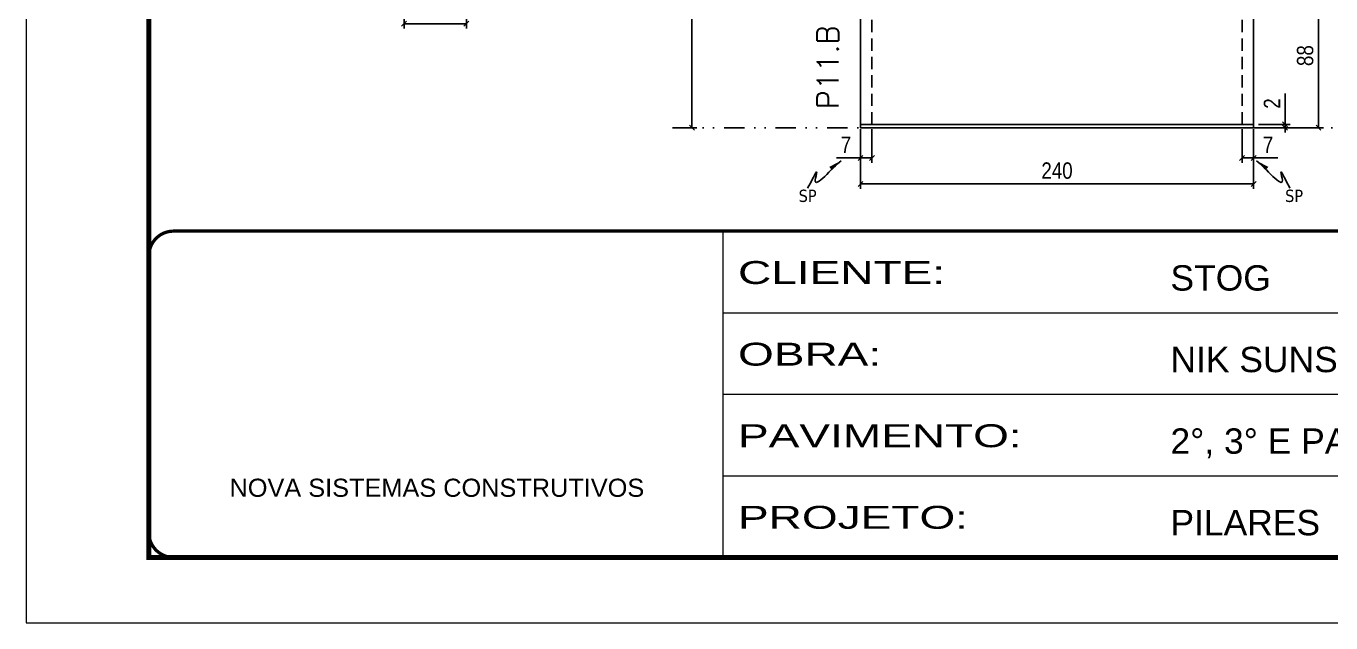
# Model space of a CAD drawing. Extents: x 808 to 7089, y -98 to 17032.
# Drawn here: x 5563 to 6360, y 2200 to 2564 of the extents above; entities that cross this region are included whole.
import ezdxf

# ---------------------------------------------------------------- set-up
doc = ezdxf.new("R2010")
doc.units = 0
for name, pattern in [('CONTINUO', [0]), ('DASHED', [0.75, 0.5, -0.25]), ('DIVIDE2', [0.625, 0.25, -0.125, 0, -0.125, 0, -0.125]), ('HIDDEN', [0.375, 0.25, -0.125])]:
    doc.linetypes.add(name, pattern=pattern)
for name, color, linetype in [('COTA', 241, 'Continuous'), ('Nível', 160, 'Continuous'), ('Painéis', 200, 'Continuous'), ('Sarrafo de Pressão', 42, 'HIDDEN'), ('texto', 7, 'Continuous')]:
    doc.layers.add(name, color=color, linetype=linetype)
for name, color, linetype, lineweight in [('Folhas', 255, 'Continuous', 9), ('SARRAFO DE PRESSAO', 251, 'DASHED', 9), ('Texto Seção', 7, 'Continuous', 15)]:
    doc.layers.add(name, color=color, linetype=linetype, lineweight=lineweight)
doc.styles.add('ARIAL', font='arial.ttf')
doc.styles.add('COTA TECNICA', font='techl___.ttf', dxfattribs={"height": 10})
doc.styles.add('COTA TECNICA 2X', font='techl___.ttf', dxfattribs={"height": 10})
doc.styles.add('COTA TECNICA-50', font='techl___.ttf', dxfattribs={"height": 10})
doc.styles.add('REGUA-120', font='ROMANS.shx', dxfattribs={"height": 15})
doc.styles.get("Standard").update_dxf_attribs({"font": 'arial.ttf'})
doc.styles.add('Tecnologia', font='')
doc.styles.get('Tecnologia').set_extended_font_data('Forgotten Futurist')
doc.dimstyles.new('COTA PAINEL-50', dxfattribs={"dimtxt": 10, "dimasz": 3, "dimexe": 3, "dimexo": 3, "dimgap": 3, "dimtad": 1, "dimdec": 1, "dimzin": 12, "dimdsep": 46, "dimtxsty": 'COTA TECNICA-50', "dimblk1": 'OBLIQUE', "dimblk2": 'OBLIQUE', "dimsah": 1, "dimcen": 0.9, "dimclrd": 4, "dimclre": 4, "dimclrt": 240, "dimadec": 1, "dimazin": 3, "dimtfac": 1, "dimtdec": 1, "dimtmove": 0, "dimatfit": 3, "dimfxl": 1, "dimtolj": 1, "dimtzin": 12, "dimarcsym": 0})
doc.dimstyles.new('PAINEL', dxfattribs={"dimtxt": 10, "dimasz": 3, "dimexe": 3, "dimexo": 3, "dimgap": 3, "dimtad": 1, "dimdec": 1, "dimzin": 12, "dimdsep": 46, "dimtxsty": 'COTA TECNICA', "dimblk1": 'OBLIQUE', "dimblk2": 'OBLIQUE', "dimsah": 1, "dimcen": 0.9, "dimclrd": 4, "dimclre": 4, "dimclrt": 240, "dimadec": 1, "dimazin": 3, "dimtfac": 1, "dimtdec": 1, "dimtmove": 0, "dimatfit": 3, "dimfxl": 1, "dimtolj": 1, "dimtzin": 12, "dimarcsym": 0})
doc.dimstyles.new('SECAO PILAR', dxfattribs={"dimtxt": 10, "dimasz": 3, "dimexe": 3, "dimexo": 3, "dimgap": 3, "dimtad": 1, "dimdec": 1, "dimlfac": 0.5, "dimzin": 12, "dimdsep": 46, "dimtxsty": 'COTA TECNICA 2X', "dimblk1": 'OBLIQUE', "dimblk2": 'OBLIQUE', "dimsah": 1, "dimcen": 0.9, "dimclrd": 256, "dimclre": 256, "dimclrt": 256, "dimadec": 1, "dimazin": 3, "dimtfac": 1, "dimtdec": 1, "dimtmove": 0, "dimatfit": 3, "dimfxl": 1, "dimtolj": 1, "dimtzin": 12, "dimarcsym": 0})
doc.dimstyles.get("Standard").update_dxf_attribs({"dimtxt": 0.18, "dimasz": 0.18, "dimexe": 0.18, "dimexo": 0.0625, "dimgap": 0.09, "dimtad": 0, "dimtih": 1, "dimtoh": 1, "dimdec": 4, "dimzin": 0, "dimdsep": 46, "dimtxsty": 'Standard', "dimcen": 0.09, "dimadec": 0, "dimazin": 0, "dimtfac": 1, "dimtdec": 4, "dimtofl": 0, "dimtmove": 0, "dimatfit": 3, "dimfxl": 1, "dimtolj": 1, "dimtzin": 0, "dimarcsym": 0})

# ---------------------------------------------------------------- blocks, each defined once
blk = doc.blocks.new('9999999999')
at = {"color": 30, "linetype": 'CONTINUO'}
for p, q in [((98564.56, 34230.21), (98564.56, 34429.45)), ((98564.56, 34379.64), (99583.98, 34379.64)), ((98564.56, 34329.83), (99487.98, 34329.83)), ((98564.56, 34280.02), (99487.98, 34280.02))]:
    blk.add_line(p, q, dxfattribs=at)
at = {"color": 30, "linetype": 'CONTINUO', "const_width": 2}
blk.add_lwpolyline([(99583.98, 34230.21), (99583.98, 34414.45, 0.414214), (99568.98, 34429.45), (98228.98, 34429.45, 0.414214), (98213.98, 34414.45), (98213.98, 34245.21, 0.414214), (98228.98, 34230.21), (99583.98, 34230.21)], format="xyb", dxfattribs=at)
at = {"layer": 'Folhas'}
blk.add_lwpolyline([(98138.98, 34190.21), (99623.98, 34190.21), (99623.98, 35240.21), (98138.98, 35240.21)], close=True, dxfattribs=at)
at = {"layer": 'Folhas', "color": 30, "const_width": 3}
blk.add_lwpolyline([(98213.98, 34230.21), (99583.98, 34230.21), (99583.98, 35200.21), (98213.98, 35200.21)], close=True, dxfattribs=at)
at = {"color": 7, "linetype": 'Continuous', "ltscale": 5, "style": 'ARIAL'}
for s, height, p in [('STOG', 15.483, (98837.68, 34393.13)), ('NIK SUNSET', 15.483, (98837.68, 34343.32)), ('2°, 3° E PAVIMENTO TIPO', 15.4829, (98837.68, 34293.51)), ('NOVA SISTEMAS CONSTRUTIVOS', 11.0592, (98263.19, 34267.21)), ('PILARES', 15.483, (98837.68, 34243.7))]:
    blk.add_text(s, height=height, dxfattribs=at).set_placement(p)
at = {"layer": 'Folhas', "color": 7, "style": 'Tecnologia', "width": 1.5}
for s, p in [('CLIENTE:', (98573.65, 34397.17)), ('OBRA:', (98573.65, 34347.31)), ('PAVIMENTO:', (98573.65, 34297.5)), ('PROJETO:', (98573.65, 34247.69))]:
    blk.add_text(s, height=14, dxfattribs=at).set_placement(p)
blk = doc.blocks.new('_Oblique')
at = {"color": 0, "linetype": 'ByBlock', "lineweight": -2}
blk.add_line((-0.5, -0.5), (0.5, 0.5), dxfattribs=at)
blk = doc.blocks.new('*D1577')
at = {"layer": 'COTA', "lineweight": -2, "transparency": 16777216}
for p, q in [((5793.97, 2616.33), (5793.97, 2562.47)), ((5831.97, 2616.33), (5831.97, 2562.47)), ((5793.97, 2565.47), (5831.97, 2565.47))]:
    blk.add_line(p, q, dxfattribs=at)
at = {"layer": 'Defpoints', "color": 0, "transparency": 16777216}
for p in [(5793.97, 2619.33), (5831.97, 2619.33), (5831.97, 2565.47)]:
    blk.add_point(p, dxfattribs=at)
at = {"layer": 'COTA', "lineweight": -2, "transparency": 16777216, "xscale": 3, "yscale": 3, "zscale": 3, "rotation": 180}
blk.add_blockref('_Oblique', (5793.97, 2565.47), dxfattribs=at)
at = {"layer": 'COTA', "lineweight": -2, "transparency": 16777216, "xscale": 3, "yscale": 3, "zscale": 3}
blk.add_blockref('_Oblique', (5831.97, 2565.47), dxfattribs=at)
at = {"layer": 'COTA', "transparency": 16777216, "insert": (5812.97, 2573.56), "char_height": 10, "attachment_point": 5, "style": 'COTA TECNICA 2X'}
blk.add_mtext('\\A1;19', dxfattribs=at)
blk = doc.blocks.new('*D114')
at = {"layer": 'COTA', "color": 4, "lineweight": -2, "transparency": 16777216}
for p, q in [((6072.6, 2500.99), (6072.6, 2464.63)), ((6312.6, 2500.99), (6312.6, 2464.63)), ((6072.6, 2467.63), (6312.6, 2467.63))]:
    blk.add_line(p, q, dxfattribs=at)
at = {"layer": 'Defpoints', "color": 0, "transparency": 16777216}
for p in [(6072.6, 2503.99), (6312.6, 2503.99), (6312.6, 2467.63)]:
    blk.add_point(p, dxfattribs=at)
at = {"layer": 'COTA', "color": 4, "lineweight": -2, "transparency": 16777216, "xscale": 3, "yscale": 3, "zscale": 3, "rotation": 180}
blk.add_blockref('_Oblique', (6072.6, 2467.63), dxfattribs=at)
at = {"layer": 'COTA', "color": 4, "lineweight": -2, "transparency": 16777216, "xscale": 3, "yscale": 3, "zscale": 3}
blk.add_blockref('_Oblique', (6312.6, 2467.63), dxfattribs=at)
at = {"layer": 'COTA', "color": 240, "transparency": 16777216, "insert": (6192.6, 2475.73), "char_height": 10, "attachment_point": 5, "style": 'COTA TECNICA'}
blk.add_mtext('\\A1;240', dxfattribs=at)
blk = doc.blocks.new('*D115')
at = {"layer": 'COTA', "color": 4, "lineweight": -2, "transparency": 16777216}
for p, q in [((6072.6, 2498.99), (6072.6, 2480.48)), ((6079.6, 2500.99), (6079.6, 2480.48)), ((6072.6, 2483.48), (6057.87, 2483.48)), ((6079.6, 2483.48), (6072.6, 2483.48))]:
    blk.add_line(p, q, dxfattribs=at)
at = {"layer": 'Defpoints', "color": 0, "transparency": 16777216}
for p in [(6072.6, 2501.99), (6079.6, 2503.99), (6072.6, 2483.48)]:
    blk.add_point(p, dxfattribs=at)
at = {"layer": 'COTA', "color": 4, "lineweight": -2, "transparency": 16777216, "xscale": 3, "yscale": 3, "zscale": 3, "rotation": 180}
blk.add_blockref('_Oblique', (6072.6, 2483.48), dxfattribs=at)
at = {"layer": 'COTA', "color": 4, "lineweight": -2, "transparency": 16777216, "xscale": 3, "yscale": 3, "zscale": 3}
blk.add_blockref('_Oblique', (6079.6, 2483.48), dxfattribs=at)
at = {"layer": 'COTA', "color": 240, "transparency": 16777216, "insert": (6063.73, 2491.55), "char_height": 10, "attachment_point": 5, "style": 'COTA TECNICA-50'}
blk.add_mtext('\\A1;7', dxfattribs=at)
blk = doc.blocks.new('*D116')
at = {"layer": 'COTA', "color": 4, "lineweight": -2, "transparency": 16777216}
for p, q in [((6305.6, 2500.99), (6305.6, 2480.48)), ((6312.6, 2498.99), (6312.6, 2480.48)), ((6305.6, 2483.48), (6312.6, 2483.48)), ((6312.6, 2483.48), (6327.33, 2483.48))]:
    blk.add_line(p, q, dxfattribs=at)
at = {"layer": 'Defpoints', "color": 0, "transparency": 16777216}
for p in [(6305.6, 2503.99), (6312.6, 2501.99), (6312.6, 2483.48)]:
    blk.add_point(p, dxfattribs=at)
at = {"layer": 'COTA', "color": 4, "lineweight": -2, "transparency": 16777216, "xscale": 3, "yscale": 3, "zscale": 3, "rotation": 180}
blk.add_blockref('_Oblique', (6305.6, 2483.48), dxfattribs=at)
at = {"layer": 'COTA', "color": 4, "lineweight": -2, "transparency": 16777216, "xscale": 3, "yscale": 3, "zscale": 3}
blk.add_blockref('_Oblique', (6312.6, 2483.48), dxfattribs=at)
at = {"layer": 'COTA', "color": 240, "transparency": 16777216, "insert": (6321.46, 2491.55), "char_height": 10, "attachment_point": 5, "style": 'COTA TECNICA-50'}
blk.add_mtext('\\A1;7', dxfattribs=at)
blk = doc.blocks.new('*D117')
at = {"layer": 'COTA', "color": 4, "linetype": 'ByBlock', "lineweight": -2, "transparency": 16777216}
for p, q in [((6315.6, 2589.99), (6355.24, 2589.99)), ((6352.24, 2501.99), (6352.24, 2589.99)), ((6315.6, 2501.99), (6355.24, 2501.99))]:
    blk.add_line(p, q, dxfattribs=at)
at = {"layer": 'Defpoints', "color": 0, "linetype": 'ByBlock', "transparency": 16777216}
for p in [(6312.6, 2589.99), (6352.24, 2589.99), (6312.6, 2501.99)]:
    blk.add_point(p, dxfattribs=at)
at = {"layer": 'COTA', "color": 4, "linetype": 'ByBlock', "lineweight": -2, "transparency": 16777216, "xscale": 3, "yscale": 3, "zscale": 3}
for p, rotation in [((6352.24, 2589.99), 90), ((6352.24, 2501.99), 270)]:
    blk.add_blockref('_Oblique', p, dxfattribs=dict(at, rotation=rotation))
at = {"layer": 'COTA', "color": 240, "linetype": 'ByBlock', "transparency": 16777216, "insert": (6344.14, 2545.99), "char_height": 10, "attachment_point": 5, "rotation": 90, "style": 'COTA TECNICA'}
blk.add_mtext('\\A1;88', dxfattribs=at)
blk = doc.blocks.new('*D118')
at = {"layer": 'COTA', "color": 4, "lineweight": -2, "transparency": 16777216}
for p, q in [((6331.86, 2503.99), (6331.86, 2522.79)), ((6315.6, 2503.99), (6334.86, 2503.99)), ((6315.6, 2501.99), (6334.86, 2501.99)), ((6331.86, 2501.99), (6331.86, 2503.99)), ((6331.86, 2501.99), (6331.86, 2498.99))]:
    blk.add_line(p, q, dxfattribs=at)
at = {"layer": 'Defpoints', "color": 0, "transparency": 16777216}
for p in [(6312.6, 2503.99), (6312.6, 2501.99), (6331.86, 2501.99)]:
    blk.add_point(p, dxfattribs=at)
at = {"layer": 'COTA', "color": 4, "lineweight": -2, "transparency": 16777216, "xscale": 3, "yscale": 3, "zscale": 3}
for p, rotation in [((6331.86, 2503.99), 270), ((6331.86, 2501.99), 90)]:
    blk.add_blockref('_Oblique', p, dxfattribs=dict(at, rotation=rotation))
at = {"layer": 'COTA', "color": 240, "transparency": 16777216, "insert": (6323.86, 2516.74), "char_height": 10, "attachment_point": 5, "rotation": 90, "style": 'COTA TECNICA-50'}
blk.add_mtext('\\A1;2', dxfattribs=at)
blk = doc.blocks.new('*D119')
at = {"layer": 'COTA', "color": 4, "linetype": 'ByBlock', "lineweight": -2, "transparency": 16777216}
for p, q in [((6315.6, 2589.99), (6355.24, 2589.99)), ((6352.24, 2501.99), (6352.24, 2589.99)), ((6315.6, 2501.99), (6355.24, 2501.99))]:
    blk.add_line(p, q, dxfattribs=at)
at = {"layer": 'Defpoints', "color": 0, "linetype": 'ByBlock', "transparency": 16777216}
for p in [(6312.6, 2589.99), (6352.24, 2589.99), (6312.6, 2501.99)]:
    blk.add_point(p, dxfattribs=at)
at = {"layer": 'COTA', "color": 4, "linetype": 'ByBlock', "lineweight": -2, "transparency": 16777216, "xscale": 3, "yscale": 3, "zscale": 3}
for p, rotation in [((6352.24, 2589.99), 90), ((6352.24, 2501.99), 270)]:
    blk.add_blockref('_Oblique', p, dxfattribs=dict(at, rotation=rotation))
at = {"layer": 'COTA', "color": 240, "linetype": 'ByBlock', "transparency": 16777216, "insert": (6344.14, 2545.99), "char_height": 10, "attachment_point": 5, "rotation": 90, "style": 'COTA TECNICA'}
blk.add_mtext('\\A1;88', dxfattribs=at)
blk = doc.blocks.new('*D1585')
at = {"layer": 'COTA', "color": 4, "lineweight": -2, "transparency": 16777216}
for p, q in [((5960.84, 2653.99), (5972.69, 2653.99)), ((5969.69, 2653.99), (5969.69, 2501.99)), ((5960.84, 2501.99), (5972.69, 2501.99))]:
    blk.add_line(p, q, dxfattribs=at)
at = {"layer": 'Defpoints', "color": 0, "transparency": 16777216}
for p in [(5957.84, 2653.99), (5957.84, 2501.99), (5969.69, 2501.99)]:
    blk.add_point(p, dxfattribs=at)
at = {"layer": 'COTA', "color": 4, "lineweight": -2, "transparency": 16777216, "xscale": 3, "yscale": 3, "zscale": 3}
for p, rotation in [((5969.69, 2653.99), 90), ((5969.69, 2501.99), 270)]:
    blk.add_blockref('_Oblique', p, dxfattribs=dict(at, rotation=rotation))
at = {"layer": 'COTA', "color": 240, "transparency": 16777216, "insert": (5961.58, 2577.99), "char_height": 10, "attachment_point": 5, "rotation": 90, "style": 'COTA TECNICA'}
blk.add_mtext('\\A1;152', dxfattribs=at)

msp = doc.modelspace()

# ---------------------------------------------------------------- linework, layer by layer
at = {"layer": 'Nível', "color": 4, "linetype": 'DIVIDE2', "ltscale": 50}
msp.add_line((5957.84, 2501.99), (7008.17, 2501.99), dxfattribs=at)
at = {"layer": 'Painéis'}
for points in [[(6312.6, 2589.99), (6072.6, 2589.99), (6072.6, 2503.99), (6312.6, 2503.99)], [(6312.6, 2501.99), (6072.6, 2501.99), (6072.6, 2503.99), (6312.6, 2503.99)]]:
    msp.add_lwpolyline(points, close=True, dxfattribs=at)
at = {"layer": 'Sarrafo de Pressão', "ltscale": 30}
for p, q in [((6079.6, 2503.99), (6079.6, 2589.99)), ((6305.6, 2503.99), (6305.6, 2589.99))]:
    msp.add_line(p, q, dxfattribs=at)

# ---------------------------------------------------------------- block references
at = {"layer": 'SARRAFO DE PRESSAO', "color": 6, "linetype": 'ByBlock'}
msp.add_blockref('9999999999', (-92575.81, -31990.63), dxfattribs=at)

# ---------------------------------------------------------------- texts
at = {"layer": 'texto', "color": 0, "char_height": 7.5, "attachment_point": 5}
for insert in [(6040.35, 2460.31), (6337.37, 2460.31)]:
    msp.add_mtext('{\\fTahoma|b0|i0|c0|p34;\\C4;SP}', dxfattribs=dict(at, insert=insert))
at = {"layer": 'Texto Seção', "insert": (6059.13, 2513.24), "char_height": 13, "width": 285.3299, "attachment_point": 7, "rotation": 90, "style": 'REGUA-120'}
msp.add_mtext('P11.B', dxfattribs=at)

# ---------------------------------------------------------------- dimensions: what is measured, and where the dimension line sits
at = {"layer": 'COTA'}
for base, p1, p2, angle, dimstyle, picture, middle in [((5969.69, 2501.99), (5957.84, 2653.99), (5957.84, 2501.99), 90, 'PAINEL', '*D1585', (5961.58, 2577.99)), ((6072.6, 2483.48), (6079.6, 2503.99), (6072.6, 2501.99), 180, 'COTA PAINEL-50', '*D115', (6063.73, 2491.55))]:
    dim = msp.add_linear_dim(base=base, p1=p1, p2=p2, angle=angle, dimstyle=dimstyle, dxfattribs=at)
    dim.commit()
    dim.dimension.update_dxf_attribs({"geometry": picture, "text_midpoint": middle})
for base, p1, p2, dimstyle, picture, middle in [((5831.97, 2565.47), (5793.97, 2619.33), (5831.97, 2619.33), 'SECAO PILAR', '*D1577', (5812.97, 2573.56)), ((6312.6, 2483.48), (6305.6, 2503.99), (6312.6, 2501.99), 'COTA PAINEL-50', '*D116', (6321.46, 2491.55))]:
    dim = msp.add_linear_dim(base=base, p1=p1, p2=p2, dimstyle=dimstyle, dxfattribs=at)
    dim.commit()
    dim.dimension.update_dxf_attribs({"geometry": picture, "text_midpoint": middle})
at = {"layer": 'COTA', "linetype": 'ByBlock'}
for picture in ['*D117', '*D119']:
    dim = msp.add_aligned_dim(p1=(6312.6, 2501.99), p2=(6312.6, 2589.99), distance=-39.64, dimstyle='PAINEL', dxfattribs=at)
    dim.commit()
    dim.dimension.update_dxf_attribs({"geometry": picture, "text_midpoint": (6344.14, 2545.99)})
at = {"layer": 'COTA'}
dim = msp.add_linear_dim(base=(6331.86, 2501.99), p1=(6312.6, 2503.99), p2=(6312.6, 2501.99), angle=90, dimstyle='COTA PAINEL-50', dxfattribs=at)
dim.commit()
dim.dimension.update_dxf_attribs({"geometry": '*D118', "text_midpoint": (6331.86, 2516.74), "dimtype": 160})
dim = msp.add_linear_dim(base=(6312.6, 2467.63), p1=(6072.6, 2503.99), p2=(6312.6, 2503.99), dimstyle='PAINEL', override={"dimarcsym": 2}, dxfattribs=at)
dim.commit()
dim.dimension.update_dxf_attribs({"geometry": '*D114', "text_midpoint": (6192.6, 2475.73)})

# ---------------------------------------------------------------- leaders
at = {"layer": 'COTA', "path_type": 1}
for points in [[(6060.77, 2481.81), (6044.98, 2469.97), (6045.91, 2474.78), (6040.36, 2465)], [(6314.43, 2481.81), (6330.21, 2469.97), (6329.29, 2474.78), (6334.84, 2465)]]:
    msp.add_leader(points, dimstyle='Standard', override={"dimasz": 8}, dxfattribs=at)

doc.saveas('drawing.dxf')
